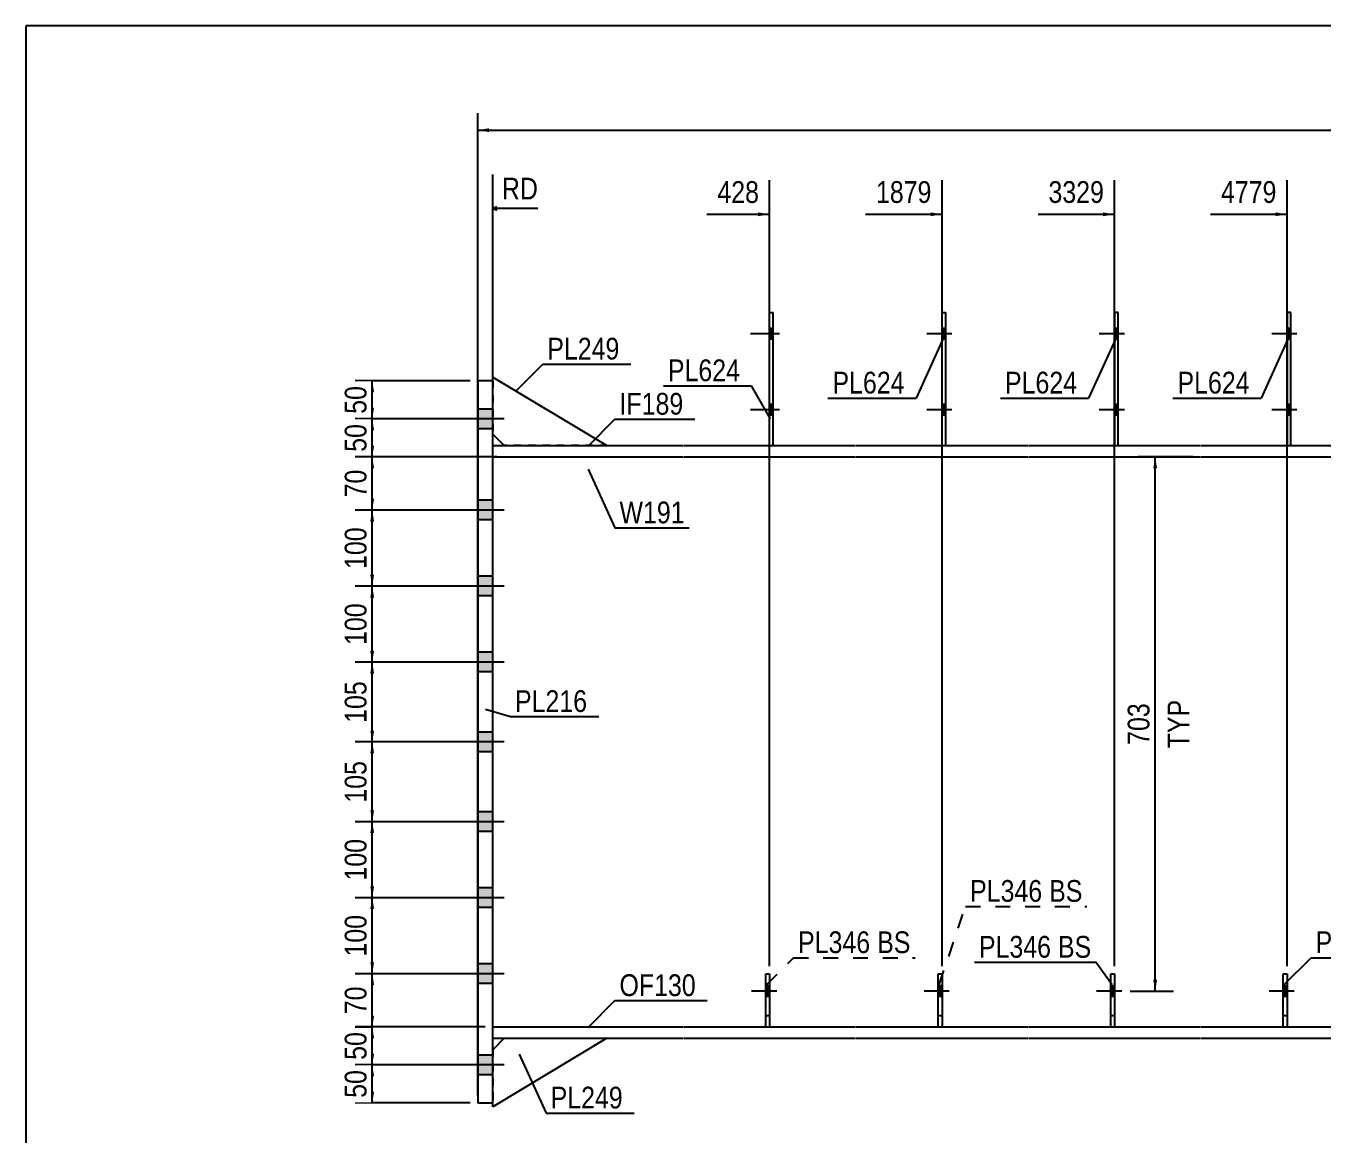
# Model space of a CAD drawing. Header units: millimetres. Extents: x -363 to 39, y -145 to 132.
# Drawn here: x -360.9 to -190.4, y -14.1 to 131.7 of the extents above; entities that cross this region are included whole.
import ezdxf

# ---------------------------------------------------------------- set-up
doc = ezdxf.new("R2010")
doc.units = ezdxf.units.MM
doc.linetypes.add('DXK_LINE_DOT1', pattern=[1.8814, 0.9407, -0.9407])
doc.linetypes.add('DXK_LINE_DOT2', pattern=[3.9198, 1.9599, -1.9599])
doc.styles.add('Arial Narrow', font='ARIALN.TTF', dxfattribs={"height": 0.2})

# ---------------------------------------------------------------- blocks, each defined once
blk = doc.blocks.new('Unknown-627317387-1209')
at = {"color": 5, "linetype": 'Continuous'}
for p, q in [((39.05, 131.71), (-360.95, 131.71)), ((-360.95, 131.71), (-360.95, -145.29))]:
    blk.add_line(p, q, dxfattribs=at)
blk = doc.blocks.new('Bolt-627317387-1671 - 1261')
at = {"linetype": 'Continuous'}
for points in [[(-217.2, 90.5), (-217.2, 91.9), (-217.7, 91.9), (-217.7, 90.5)], [(-217.2, 90.5), (-217.2, 91.9), (-217.7, 91.9), (-217.7, 90.5)], [(-217.2, 80.5), (-217.2, 81.9), (-217.7, 81.9), (-217.7, 80.5)], [(-217.2, 80.5), (-217.2, 81.9), (-217.7, 81.9), (-217.7, 80.5)]]:
    blk.add_hatch(color=3, dxfattribs=at).paths.add_polyline_path(points)
at = {"color": 3, "linetype": 'Continuous'}
for p, q in [((-216.4, 91.2), (-219.7, 91.2)), ((-216.4, 91.2), (-219.7, 91.2)), ((-217.2, 91.9), (-217.7, 91.9)), ((-217.2, 91.9), (-217.7, 91.9)), ((-217.2, 90.5), (-217.7, 90.5)), ((-217.2, 90.5), (-217.7, 90.5)), ((-217.2, 81.9), (-217.7, 81.9)), ((-217.2, 81.9), (-217.7, 81.9)), ((-216.4, 81.2), (-219.7, 81.2)), ((-216.4, 81.2), (-219.7, 81.2)), ((-217.2, 80.5), (-217.7, 80.5)), ((-217.2, 80.5), (-217.7, 80.5))]:
    blk.add_line(p, q, dxfattribs=at)
blk = doc.blocks.new('Part-627317387-1282 - 1261')
at = {"color": 7, "linetype": 'DXK_LINE_DOT1'}
for p, q in [((-299.5, 0), (-299.5, 75)), ((-299.5, 75), (-274.5, 75)), ((-274.4, 75), (-251.8, 75)), ((-251.7, 75), (-229.1, 75)), ((-229, 75), (-206.4, 75)), ((-206.3, 75), (-183.7, 75)), ((-183.6, 75), (-163.6, 75)), ((-163.5, 75), (-153.5, 75)), ((-299.5, 0), (-274.5, 0)), ((-274.4, 0), (-251.8, 0)), ((-251.7, 0), (-229.1, 0)), ((-229, 0), (-206.4, 0)), ((-206.3, 0), (-183.7, 0)), ((-183.6, 0), (-163.6, 0)), ((-163.5, 0), (-153.5, 0))]:
    blk.add_line(p, q, dxfattribs=at)
at = {"color": 2, "linetype": 'Continuous'}
blk.add_line((-153.5, 0), (-153.5, 75), dxfattribs=at)
blk = doc.blocks.new('Bolt-627317387-1265 - 1261')
at = {"linetype": 'Continuous'}
for points in [[(-299.5, 78.7), (-299.5, 81.3), (-301.5, 81.3), (-301.5, 78.7)], [(-299.5, 78.7), (-299.5, 81.3), (-301.5, 81.3), (-301.5, 78.7)], [(-299.5, 66.7), (-299.5, 69.3), (-301.5, 69.3), (-301.5, 66.7)], [(-299.5, 66.7), (-299.5, 69.3), (-301.5, 69.3), (-301.5, 66.7)], [(-299.5, 56.7), (-299.5, 59.3), (-301.5, 59.3), (-301.5, 56.7)], [(-299.5, 56.7), (-299.5, 59.3), (-301.5, 59.3), (-301.5, 56.7)], [(-299.5, 46.7), (-299.5, 49.3), (-301.5, 49.3), (-301.5, 46.7)], [(-299.5, 46.7), (-299.5, 49.3), (-301.5, 49.3), (-301.5, 46.7)], [(-299.5, 36.2), (-299.5, 38.8), (-301.5, 38.8), (-301.5, 36.2)], [(-299.5, 36.2), (-299.5, 38.8), (-301.5, 38.8), (-301.5, 36.2)], [(-299.5, 25.7), (-299.5, 28.3), (-301.5, 28.3), (-301.5, 25.7)], [(-299.5, 25.7), (-299.5, 28.3), (-301.5, 28.3), (-301.5, 25.7)], [(-299.5, 15.7), (-299.5, 18.3), (-301.5, 18.3), (-301.5, 15.7)], [(-299.5, 15.7), (-299.5, 18.3), (-301.5, 18.3), (-301.5, 15.7)], [(-299.5, 5.7), (-299.5, 8.3), (-301.5, 8.3), (-301.5, 5.7)], [(-299.5, 5.7), (-299.5, 8.3), (-301.5, 8.3), (-301.5, 5.7)], [(-299.5, -6.3), (-299.5, -3.7), (-301.5, -3.7), (-301.5, -6.3)], [(-299.5, -6.3), (-299.5, -3.7), (-301.5, -3.7), (-301.5, -6.3)]]:
    blk.add_hatch(color=3, dxfattribs=at).paths.add_polyline_path(points)
at = {"color": 3, "linetype": 'Continuous'}
for p, q in [((-299.5, 81.3), (-301.5, 81.3)), ((-299.5, 81.3), (-301.5, 81.3)), ((-298, 80), (-307, 80)), ((-298, 80), (-307, 80)), ((-299.5, 78.7), (-301.5, 78.7)), ((-299.5, 78.7), (-301.5, 78.7)), ((-299.5, 69.3), (-301.5, 69.3)), ((-299.5, 69.3), (-301.5, 69.3)), ((-298, 68), (-307, 68)), ((-298, 68), (-307, 68)), ((-299.5, 66.7), (-301.5, 66.7)), ((-299.5, 66.7), (-301.5, 66.7)), ((-298, 58), (-307, 58)), ((-298, 58), (-307, 58)), ((-299.5, 59.3), (-301.5, 59.3)), ((-299.5, 59.3), (-301.5, 59.3)), ((-299.5, 56.7), (-301.5, 56.7)), ((-299.5, 56.7), (-301.5, 56.7)), ((-298, 48), (-307, 48)), ((-298, 48), (-307, 48)), ((-299.5, 49.3), (-301.5, 49.3)), ((-299.5, 49.3), (-301.5, 49.3)), ((-299.5, 46.7), (-301.5, 46.7)), ((-299.5, 46.7), (-301.5, 46.7)), ((-299.5, 38.8), (-301.5, 38.8)), ((-299.5, 38.8), (-301.5, 38.8)), ((-298, 37.5), (-307, 37.5)), ((-298, 37.5), (-307, 37.5)), ((-299.5, 36.2), (-301.5, 36.2)), ((-299.5, 36.2), (-301.5, 36.2)), ((-299.5, 28.3), (-301.5, 28.3)), ((-299.5, 28.3), (-301.5, 28.3)), ((-298, 27), (-307, 27)), ((-298, 27), (-307, 27)), ((-299.5, 25.7), (-301.5, 25.7)), ((-299.5, 25.7), (-301.5, 25.7)), ((-299.5, 18.3), (-301.5, 18.3)), ((-299.5, 18.3), (-301.5, 18.3)), ((-298, 17), (-307, 17)), ((-298, 17), (-307, 17)), ((-299.5, 15.7), (-301.5, 15.7)), ((-299.5, 15.7), (-301.5, 15.7)), ((-298, 7), (-307, 7)), ((-298, 7), (-307, 7)), ((-299.5, 8.3), (-301.5, 8.3)), ((-299.5, 8.3), (-301.5, 8.3)), ((-299.5, 5.7), (-301.5, 5.7)), ((-299.5, 5.7), (-301.5, 5.7)), ((-298, -5), (-307, -5)), ((-298, -5), (-307, -5)), ((-299.5, -3.7), (-301.5, -3.7)), ((-299.5, -3.7), (-301.5, -3.7)), ((-299.5, -6.3), (-301.5, -6.3)), ((-299.5, -6.3), (-301.5, -6.3))]:
    blk.add_line(p, q, dxfattribs=at)
blk = doc.blocks.new('Part-627317387-1643 - 1261')
at = {"color": 2, "linetype": 'Continuous'}
for p, q in [((-299.5, 0), (-274.5, 0)), ((-299.5, -1.5), (-274.5, -1.5)), ((-274.4, 0), (-251.8, 0)), ((-274.4, -1.5), (-251.8, -1.5)), ((-251.7, 0), (-229.1, 0)), ((-251.7, -1.5), (-229.1, -1.5)), ((-229, 0), (-206.4, 0)), ((-229, -1.5), (-206.4, -1.5)), ((-206.3, 0), (-183.7, 0)), ((-206.3, -1.5), (-183.7, -1.5)), ((-183.6, 0), (-173.6, 0)), ((-183.6, -1.5), (-173.6, -1.5)), ((-173.6, -1.5), (-173.6, 0))]:
    blk.add_line(p, q, dxfattribs=at)
at = {"color": 7, "linetype": 'DXK_LINE_DOT1'}
blk.add_line((-299.5, -1.5), (-299.5, 0), dxfattribs=at)
blk = doc.blocks.new('Part-627317387-1398 - 1261')
at = {"color": 2, "linetype": 'Continuous'}
for p, q in [((-217.2, 94), (-217.7, 94)), ((-217.7, 94), (-217.7, 76.5)), ((-217.2, 76.5), (-217.2, 94))]:
    blk.add_line(p, q, dxfattribs=at)
at = {"color": 7, "linetype": 'DXK_LINE_DOT1'}
blk.add_line((-217.7, 76.5), (-217.2, 76.5), dxfattribs=at)
blk = doc.blocks.new('Bolt-627317387-1673 - 1261')
at = {"linetype": 'Continuous'}
blk.add_hatch(color=3, dxfattribs=at).paths.add_polyline_path([(-217.7, 4), (-217.7, 5.4), (-218.2, 5.4), (-218.2, 4)])
at = {"color": 3, "linetype": 'Continuous'}
for p, q in [((-217.7, 5.4), (-218.2, 5.4)), ((-216.75, 4.7), (-220.05, 4.7)), ((-217.7, 4), (-218.2, 4))]:
    blk.add_line(p, q, dxfattribs=at)
blk = doc.blocks.new('Part-627317387-1728 - 1261')
at = {"color": 2, "linetype": 'Continuous'}
for p, q in [((-240.4, 76.5), (-240.4, 94)), ((-240.4, 94), (-239.9, 94)), ((-239.9, 76.5), (-239.9, 94))]:
    blk.add_line(p, q, dxfattribs=at)
at = {"color": 7, "linetype": 'DXK_LINE_DOT1'}
blk.add_line((-240.4, 76.5), (-239.9, 76.5), dxfattribs=at)
blk = doc.blocks.new('Part-627317387-1361 - 1261')
at = {"color": 2, "linetype": 'Continuous'}
for p, q in [((-195.5, 0), (-195.5, 7)), ((-195.5, 7), (-195, 7)), ((-195, 7), (-195, 0))]:
    blk.add_line(p, q, dxfattribs=at)
at = {"color": 7, "linetype": 'DXK_LINE_DOT1'}
blk.add_line((-195.5, 1.5), (-195, 1.5), dxfattribs=at)
blk = doc.blocks.new('Bolt-627317387-1675 - 1261')
at = {"linetype": 'Continuous'}
blk.add_hatch(color=3, dxfattribs=at).paths.add_polyline_path([(-195, 4), (-195, 5.4), (-195.5, 5.4), (-195.5, 4)])
at = {"color": 3, "linetype": 'Continuous'}
for p, q in [((-195, 5.4), (-195.5, 5.4)), ((-194.05, 4.7), (-197.35, 4.7)), ((-195, 4), (-195.5, 4))]:
    blk.add_line(p, q, dxfattribs=at)
blk = doc.blocks.new('Part-627317387-1366 - 1261')
at = {"color": 7, "linetype": 'DXK_LINE_DOT1'}
for p, q in [((-195.5, 0), (-195.5, 7)), ((-195.5, 7), (-195, 7)), ((-195, 7), (-195, 0))]:
    blk.add_line(p, q, dxfattribs=at)
blk = doc.blocks.new('Part-627317387-1371 - 1261')
at = {"color": 2, "linetype": 'Continuous'}
for p, q in [((-218.2, 0), (-218.2, 7)), ((-218.2, 7), (-217.7, 7)), ((-217.7, 7), (-217.7, 0))]:
    blk.add_line(p, q, dxfattribs=at)
at = {"color": 7, "linetype": 'DXK_LINE_DOT1'}
blk.add_line((-218.2, 1.5), (-217.7, 1.5), dxfattribs=at)
blk = doc.blocks.new('Part-627317387-1376 - 1261')
at = {"color": 7, "linetype": 'DXK_LINE_DOT1'}
for p, q in [((-218.2, 0), (-218.2, 7)), ((-218.2, 7), (-217.7, 7)), ((-217.7, 7), (-217.7, 0))]:
    blk.add_line(p, q, dxfattribs=at)
blk = doc.blocks.new('Bolt-627317387-1670 - 1261')
at = {"linetype": 'Continuous'}
for points in [[(-194.5, 90.5), (-194.5, 91.9), (-195, 91.9), (-195, 90.5)], [(-194.5, 90.5), (-194.5, 91.9), (-195, 91.9), (-195, 90.5)], [(-194.5, 80.5), (-194.5, 81.9), (-195, 81.9), (-195, 80.5)], [(-194.5, 80.5), (-194.5, 81.9), (-195, 81.9), (-195, 80.5)]]:
    blk.add_hatch(color=3, dxfattribs=at).paths.add_polyline_path(points)
at = {"color": 3, "linetype": 'Continuous'}
for p, q in [((-193.7, 91.2), (-197, 91.2)), ((-193.7, 91.2), (-197, 91.2)), ((-194.5, 91.9), (-195, 91.9)), ((-194.5, 91.9), (-195, 91.9)), ((-194.5, 90.5), (-195, 90.5)), ((-194.5, 90.5), (-195, 90.5)), ((-194.5, 81.9), (-195, 81.9)), ((-194.5, 81.9), (-195, 81.9)), ((-193.7, 81.2), (-197, 81.2)), ((-193.7, 81.2), (-197, 81.2)), ((-194.5, 80.5), (-195, 80.5)), ((-194.5, 80.5), (-195, 80.5))]:
    blk.add_line(p, q, dxfattribs=at)
blk = doc.blocks.new('Part-627317387-1734 - 1261')
at = {"color": 2, "linetype": 'Continuous'}
for p, q in [((-263.1, 76.5), (-263.1, 94)), ((-263.1, 94), (-262.6, 94)), ((-262.6, 76.5), (-262.6, 94))]:
    blk.add_line(p, q, dxfattribs=at)
at = {"color": 7, "linetype": 'DXK_LINE_DOT1'}
blk.add_line((-263.1, 76.5), (-262.6, 76.5), dxfattribs=at)
blk = doc.blocks.new('Part-627317387-1403 - 1261')
at = {"color": 2, "linetype": 'Continuous'}
for p, q in [((-194.5, 94), (-195, 94)), ((-195, 94), (-195, 76.5)), ((-194.5, 76.5), (-194.5, 94))]:
    blk.add_line(p, q, dxfattribs=at)
at = {"color": 7, "linetype": 'DXK_LINE_DOT1'}
blk.add_line((-195, 76.5), (-194.5, 76.5), dxfattribs=at)
blk = doc.blocks.new('Part-627317387-1599 - 1261')
at = {"color": 2, "linetype": 'Continuous'}
for p, q in [((-299.5, 85), (-301.5, 85)), ((-301.5, 85), (-301.5, -10)), ((-299.5, -10), (-299.5, 85)), ((-301.5, -10), (-299.5, -10))]:
    blk.add_line(p, q, dxfattribs=at)
blk = doc.blocks.new('Part-627317387-1621 - 1261')
at = {"color": 2, "linetype": 'Continuous'}
for p, q in [((-299.5, 76.5), (-274.5, 76.5)), ((-274.4, 76.5), (-251.8, 76.5)), ((-251.7, 76.5), (-229.1, 76.5)), ((-229, 76.5), (-206.4, 76.5)), ((-206.3, 76.5), (-183.7, 76.5)), ((-183.6, 76.5), (-173.6, 76.5)), ((-173.6, 75), (-173.6, 76.5)), ((-299.5, 75), (-274.5, 75)), ((-274.4, 75), (-251.8, 75)), ((-251.7, 75), (-229.1, 75)), ((-229, 75), (-206.4, 75)), ((-206.3, 75), (-183.7, 75)), ((-183.6, 75), (-173.6, 75))]:
    blk.add_line(p, q, dxfattribs=at)
at = {"color": 7, "linetype": 'DXK_LINE_DOT1'}
blk.add_line((-299.5, 75), (-299.5, 76.5), dxfattribs=at)
blk = doc.blocks.new('Bolt-627317387-1672 - 1261')
at = {"color": 3, "linetype": 'DXK_LINE_DOT2'}
for p, q in [((-217.7, 5.4), (-218.2, 5.4)), ((-216.75, 4.7), (-220.05, 4.7)), ((-217.7, 4), (-218.2, 4))]:
    blk.add_line(p, q, dxfattribs=at)
blk = doc.blocks.new('Bolt-627317387-1674 - 1261')
at = {"color": 3, "linetype": 'DXK_LINE_DOT2'}
for p, q in [((-195, 5.4), (-195.5, 5.4)), ((-194.05, 4.7), (-197.35, 4.7)), ((-195, 4), (-195.5, 4))]:
    blk.add_line(p, q, dxfattribs=at)
blk = doc.blocks.new('Part-627317387-1718 - 1261')
at = {"color": 2, "linetype": 'Continuous'}
for p, q in [((-284.5, -1.5), (-299.5, -10.5)), ((-298, -1.5), (-299.5, -3)), ((-299.5, -10.5), (-299.5, -10))]:
    blk.add_line(p, q, dxfattribs=at)
at = {"color": 7, "linetype": 'DXK_LINE_DOT1'}
for p, q in [((-298, -1.5), (-284.5, -1.5)), ((-299.5, -3), (-299.5, -10))]:
    blk.add_line(p, q, dxfattribs=at)
blk = doc.blocks.new('Part-627317387-1723 - 1261')
at = {"color": 2, "linetype": 'Continuous'}
for p, q in [((-299.5, 85), (-299.5, 85.5)), ((-299.5, 85.5), (-284.5, 76.5)), ((-299.5, 78), (-298, 76.5))]:
    blk.add_line(p, q, dxfattribs=at)
at = {"color": 7, "linetype": 'DXK_LINE_DOT1'}
for p, q in [((-299.5, 85), (-299.5, 78)), ((-284.5, 76.5), (-298, 76.5))]:
    blk.add_line(p, q, dxfattribs=at)
blk = doc.blocks.new('Bolt-627317387-1729 - 1261')
at = {"linetype": 'Continuous'}
for points in [[(-239.9, 90.5), (-239.9, 91.9), (-240.4, 91.9), (-240.4, 90.5)], [(-239.9, 90.5), (-239.9, 91.9), (-240.4, 91.9), (-240.4, 90.5)], [(-239.9, 80.5), (-239.9, 81.9), (-240.4, 81.9), (-240.4, 80.5)], [(-239.9, 80.5), (-239.9, 81.9), (-240.4, 81.9), (-240.4, 80.5)]]:
    blk.add_hatch(color=3, dxfattribs=at).paths.add_polyline_path(points)
at = {"color": 3, "linetype": 'Continuous'}
for p, q in [((-239.1, 91.2), (-242.4, 91.2)), ((-239.1, 91.2), (-242.4, 91.2)), ((-239.9, 91.9), (-240.4, 91.9)), ((-239.9, 91.9), (-240.4, 91.9)), ((-239.9, 90.5), (-240.4, 90.5)), ((-239.9, 90.5), (-240.4, 90.5)), ((-239.9, 81.9), (-240.4, 81.9)), ((-239.9, 81.9), (-240.4, 81.9)), ((-239.1, 81.2), (-242.4, 81.2)), ((-239.1, 81.2), (-242.4, 81.2)), ((-239.9, 80.5), (-240.4, 80.5)), ((-239.9, 80.5), (-240.4, 80.5))]:
    blk.add_line(p, q, dxfattribs=at)
blk = doc.blocks.new('Bolt-627317387-1735 - 1261')
at = {"linetype": 'Continuous'}
for points in [[(-262.6, 90.5), (-262.6, 91.9), (-263.1, 91.9), (-263.1, 90.5)], [(-262.6, 90.5), (-262.6, 91.9), (-263.1, 91.9), (-263.1, 90.5)], [(-262.6, 80.5), (-262.6, 81.9), (-263.1, 81.9), (-263.1, 80.5)], [(-262.6, 80.5), (-262.6, 81.9), (-263.1, 81.9), (-263.1, 80.5)]]:
    blk.add_hatch(color=3, dxfattribs=at).paths.add_polyline_path(points)
at = {"color": 3, "linetype": 'Continuous'}
for p, q in [((-261.8, 91.2), (-265.6, 91.2)), ((-261.8, 91.2), (-265.6, 91.2)), ((-262.6, 91.9), (-263.1, 91.9)), ((-262.6, 91.9), (-263.1, 91.9)), ((-262.6, 90.5), (-263.1, 90.5)), ((-262.6, 90.5), (-263.1, 90.5)), ((-262.6, 81.9), (-263.1, 81.9)), ((-262.6, 81.9), (-263.1, 81.9)), ((-261.8, 81.2), (-265.6, 81.2)), ((-261.8, 81.2), (-265.6, 81.2)), ((-262.6, 80.5), (-263.1, 80.5)), ((-262.6, 80.5), (-263.1, 80.5))]:
    blk.add_line(p, q, dxfattribs=at)
blk = doc.blocks.new('Part-627317387-1745 - 1261')
at = {"color": 7, "linetype": 'DXK_LINE_DOT1'}
for p, q in [((-240.9, 0), (-240.9, 7)), ((-240.9, 7), (-240.4, 7)), ((-240.4, 7), (-240.4, 0)), ((-240.9, 1.5), (-240.4, 1.5))]:
    blk.add_line(p, q, dxfattribs=at)
blk = doc.blocks.new('Part-627317387-1750 - 1261')
at = {"color": 2, "linetype": 'Continuous'}
for p, q in [((-240.9, 0), (-240.9, 7)), ((-240.9, 7), (-240.4, 7)), ((-240.4, 7), (-240.4, 0))]:
    blk.add_line(p, q, dxfattribs=at)
blk = doc.blocks.new('Bolt-627317387-1751 - 1261')
at = {"linetype": 'Continuous'}
blk.add_hatch(color=3, dxfattribs=at).paths.add_polyline_path([(-240.4, 4), (-240.4, 5.4), (-240.9, 5.4), (-240.9, 4)])
at = {"color": 3, "linetype": 'Continuous'}
for p, q in [((-240.4, 5.4), (-240.9, 5.4)), ((-239.45, 4.7), (-242.75, 4.7)), ((-240.4, 4), (-240.9, 4))]:
    blk.add_line(p, q, dxfattribs=at)
blk = doc.blocks.new('Bolt-627317387-1752 - 1261')
at = {"color": 3, "linetype": 'DXK_LINE_DOT2'}
for p, q in [((-240.4, 5.4), (-240.9, 5.4)), ((-239.45, 4.7), (-242.75, 4.7)), ((-240.4, 4), (-240.9, 4))]:
    blk.add_line(p, q, dxfattribs=at)
blk = doc.blocks.new('Part-627317387-1757 - 1261')
at = {"color": 7, "linetype": 'DXK_LINE_DOT1'}
for p, q in [((-263.6, 0), (-263.6, 7)), ((-263.6, 7), (-263.1, 7)), ((-263.1, 7), (-263.1, 0)), ((-263.6, 1.5), (-263.1, 1.5))]:
    blk.add_line(p, q, dxfattribs=at)
blk = doc.blocks.new('Part-627317387-1762 - 1261')
at = {"color": 2, "linetype": 'Continuous'}
for p, q in [((-263.6, 0), (-263.6, 7)), ((-263.6, 7), (-263.1, 7)), ((-263.1, 7), (-263.1, 0))]:
    blk.add_line(p, q, dxfattribs=at)
blk = doc.blocks.new('Bolt-627317387-1763 - 1261')
at = {"linetype": 'Continuous'}
blk.add_hatch(color=3, dxfattribs=at).paths.add_polyline_path([(-263.1, 4), (-263.1, 5.4), (-263.6, 5.4), (-263.6, 4)])
at = {"color": 3, "linetype": 'Continuous'}
for p, q in [((-263.1, 5.4), (-263.6, 5.4)), ((-262.15, 4.7), (-265.45, 4.7)), ((-263.1, 4), (-263.6, 4))]:
    blk.add_line(p, q, dxfattribs=at)
blk = doc.blocks.new('Bolt-627317387-1764 - 1261')
at = {"color": 3, "linetype": 'DXK_LINE_DOT2'}
for p, q in [((-263.1, 5.4), (-263.6, 5.4)), ((-262.15, 4.7), (-265.45, 4.7)), ((-263.1, 4), (-263.6, 4))]:
    blk.add_line(p, q, dxfattribs=at)
blk = doc.blocks.new('StraightDimension-627317387-8660 - 1261')
at = {"linetype": 'Continuous'}
blk.add_hatch(color=7, dxfattribs=at).paths.add_polyline_path([(-219.2, 107.17), (-217.7, 106.92), (-219.2, 106.67)])
at = {"color": 7, "linetype": 'Continuous'}
for p, q in [((-217.7, 8), (-217.7, 111.42)), ((-227.76, 106.92), (-217.7, 106.92))]:
    blk.add_line(p, q, dxfattribs=at)
at = {"color": 0}
blk.add_wipeout([(-218.47, 107.82), (-218.47, 112.02), (-226.99, 112.02), (-226.99, 107.82)], dxfattribs=at)
at = {"color": 3, "style": 'Arial Narrow'}
blk.add_text('3329', height=2.863, dxfattribs=at).set_placement((-226.39, 108.42))
blk = doc.blocks.new('StraightDimension-627317387-7524 - 1261')
at = {"linetype": 'Continuous'}
for points in [[(-315.63, -1.5), (-315.38, 0), (-315.13, -1.5)], [(-315.13, -3.5), (-315.38, -5), (-315.63, -3.5)]]:
    blk.add_hatch(color=7, dxfattribs=at).paths.add_polyline_path(points)
at = {"color": 7, "linetype": 'Continuous'}
for p, q in [((-300.5, 0), (-317.63, 0)), ((-315.38, -5), (-315.38, 0)), ((-298.75, -5), (-317.63, -5))]:
    blk.add_line(p, q, dxfattribs=at)
at = {"color": 0}
blk.add_wipeout([(-315.53, -0.07), (-319.73, -0.07), (-319.73, -4.93), (-315.53, -4.93)], dxfattribs=at)
at = {"color": 3, "style": 'Arial Narrow'}
blk.add_text('50', height=2.863, rotation=90.0002, dxfattribs=at).set_placement((-316.13, -4.33))
blk = doc.blocks.new('StraightDimension-627317387-7514 - 1261')
at = {"linetype": 'Continuous'}
for points in [[(-315.63, 83.5), (-315.38, 85), (-315.13, 83.5)], [(-315.13, 81.5), (-315.38, 80), (-315.63, 81.5)]]:
    blk.add_hatch(color=7, dxfattribs=at).paths.add_polyline_path(points)
at = {"color": 7, "linetype": 'Continuous'}
for p, q in [((-302.5, 85), (-317.63, 85)), ((-315.38, 80), (-315.38, 85)), ((-298.75, 80), (-317.63, 80))]:
    blk.add_line(p, q, dxfattribs=at)
at = {"color": 0}
blk.add_wipeout([(-315.53, 84.93), (-319.73, 84.93), (-319.73, 80.07), (-315.53, 80.07)], dxfattribs=at)
at = {"color": 3, "style": 'Arial Narrow'}
blk.add_text('50', height=2.863, rotation=90.0002, dxfattribs=at).set_placement((-316.13, 80.67))
blk = doc.blocks.new('StraightDimension-627317387-7519 - 1261')
at = {"linetype": 'Continuous'}
for points in [[(-315.63, 46.5), (-315.38, 48), (-315.13, 46.5)], [(-315.13, 39), (-315.38, 37.5), (-315.63, 39)]]:
    blk.add_hatch(color=7, dxfattribs=at).paths.add_polyline_path(points)
at = {"color": 7, "linetype": 'Continuous'}
for p, q in [((-298.75, 48), (-317.63, 48)), ((-315.38, 37.5), (-315.38, 48)), ((-298.75, 37.5), (-317.63, 37.5))]:
    blk.add_line(p, q, dxfattribs=at)
at = {"color": 0}
blk.add_wipeout([(-315.53, 46.09), (-319.73, 46.09), (-319.73, 39.41), (-315.53, 39.41)], dxfattribs=at)
at = {"color": 3, "style": 'Arial Narrow'}
blk.add_text('105', height=2.863, rotation=90.0002, dxfattribs=at).set_placement((-316.13, 40.01))
blk = doc.blocks.new('StraightDimension-627317387-8661 - 1261')
at = {"linetype": 'Continuous'}
blk.add_hatch(color=7, dxfattribs=at).paths.add_polyline_path([(-241.9, 107.17), (-240.4, 106.92), (-241.9, 106.67)])
at = {"color": 7, "linetype": 'Continuous'}
for p, q in [((-240.4, 8), (-240.4, 111.42)), ((-250.46, 106.92), (-240.4, 106.92))]:
    blk.add_line(p, q, dxfattribs=at)
at = {"color": 0}
blk.add_wipeout([(-241.17, 107.82), (-241.17, 112.02), (-249.69, 112.02), (-249.69, 107.82)], dxfattribs=at)
at = {"color": 3, "style": 'Arial Narrow'}
blk.add_text('1879', height=2.863, dxfattribs=at).set_placement((-249.09, 108.42))
blk = doc.blocks.new('StraightDimension-627317387-7523 - 1261')
at = {"linetype": 'Continuous'}
for points in [[(-315.63, 5.5), (-315.38, 7), (-315.13, 5.5)], [(-315.13, 1.5), (-315.38, 0), (-315.63, 1.5)]]:
    blk.add_hatch(color=7, dxfattribs=at).paths.add_polyline_path(points)
at = {"color": 7, "linetype": 'Continuous'}
for p, q in [((-298.75, 7), (-317.63, 7)), ((-315.38, 0), (-315.38, 7)), ((-300.5, 0), (-317.63, 0))]:
    blk.add_line(p, q, dxfattribs=at)
at = {"color": 0}
blk.add_wipeout([(-315.53, 5.93), (-319.73, 5.93), (-319.73, 1.07), (-315.53, 1.07)], dxfattribs=at)
at = {"color": 3, "style": 'Arial Narrow'}
blk.add_text('70', height=2.863, rotation=90.0002, dxfattribs=at).set_placement((-316.13, 1.67))
blk = doc.blocks.new('StraightDimension-627317387-8659 - 1261')
at = {"linetype": 'Continuous'}
blk.add_hatch(color=7, dxfattribs=at).paths.add_polyline_path([(-196.5, 107.17), (-195, 106.92), (-196.5, 106.67)])
at = {"color": 7, "linetype": 'Continuous'}
for p, q in [((-195, 8), (-195, 111.42)), ((-205.06, 106.92), (-195, 106.92))]:
    blk.add_line(p, q, dxfattribs=at)
at = {"color": 0}
blk.add_wipeout([(-195.77, 107.82), (-195.77, 112.02), (-204.29, 112.02), (-204.29, 107.82)], dxfattribs=at)
at = {"color": 3, "style": 'Arial Narrow'}
blk.add_text('4779', height=2.863, dxfattribs=at).set_placement((-203.69, 108.42))
blk = doc.blocks.new('StraightDimension-627317387-7517 - 1261')
at = {"linetype": 'Continuous'}
for points in [[(-315.63, 66.5), (-315.38, 68), (-315.13, 66.5)], [(-315.13, 59.5), (-315.38, 58), (-315.63, 59.5)]]:
    blk.add_hatch(color=7, dxfattribs=at).paths.add_polyline_path(points)
at = {"color": 7, "linetype": 'Continuous'}
for p, q in [((-298.75, 68), (-317.63, 68)), ((-315.38, 58), (-315.38, 68)), ((-298.75, 58), (-317.63, 58))]:
    blk.add_line(p, q, dxfattribs=at)
at = {"color": 0}
blk.add_wipeout([(-315.53, 66.34), (-319.73, 66.34), (-319.73, 59.66), (-315.53, 59.66)], dxfattribs=at)
at = {"color": 3, "style": 'Arial Narrow'}
blk.add_text('100', height=2.863, rotation=90.0002, dxfattribs=at).set_placement((-316.13, 60.26))
blk = doc.blocks.new('StraightDimension-627317387-1781 - 1261')
at = {"linetype": 'Continuous'}
for points in [[(-212.6, 73.5), (-212.35, 75), (-212.1, 73.5)], [(-212.1, 6.2), (-212.35, 4.7), (-212.6, 6.2)]]:
    blk.add_hatch(color=7, dxfattribs=at).paths.add_polyline_path(points)
at = {"color": 7, "linetype": 'Continuous'}
for p, q in [((-207.36, 75), (-214.6, 75)), ((-212.35, 4.7), (-212.35, 75)), ((-215.62, 4.7), (-209.95, 4.7))]:
    blk.add_line(p, q, dxfattribs=at)
at = {"color": 0, "linetype": 'Continuous'}
blk.add_wipeout([(-207.25, 43.64), (-211.45, 43.64), (-211.45, 36.06), (-207.25, 36.06)], dxfattribs=at)
at = {"color": 3, "linetype": 'Continuous', "style": 'Arial Narrow'}
blk.add_text('TYP', height=2.863, rotation=90.0002, dxfattribs=at).set_placement((-207.85, 36.66))
at = {"color": 0}
blk.add_wipeout([(-212.5, 43.19), (-216.7, 43.19), (-216.7, 36.51), (-212.5, 36.51)], dxfattribs=at)
at = {"color": 3, "style": 'Arial Narrow'}
blk.add_text('703', height=2.863, rotation=90.0002, dxfattribs=at).set_placement((-213.1, 37.11))
blk = doc.blocks.new('StraightDimension-627317387-2020 - 1261')
at = {"linetype": 'Continuous'}
blk.add_hatch(color=7, dxfattribs=at).paths.add_polyline_path([(-300, 117.74), (-301.5, 117.99), (-300, 118.24)])
at = {"color": 7, "linetype": 'Continuous'}
for p, q in [((-301.5, -9), (-301.5, 120.24)), ((-301.5, 117.99), (-5.5, 117.99))]:
    blk.add_line(p, q, dxfattribs=at)
blk = doc.blocks.new('StraightDimension-627317387-7515 - 1261')
at = {"linetype": 'Continuous'}
for points in [[(-315.63, 78.5), (-315.38, 80), (-315.13, 78.5)], [(-315.13, 76.5), (-315.38, 75), (-315.63, 76.5)]]:
    blk.add_hatch(color=7, dxfattribs=at).paths.add_polyline_path(points)
at = {"color": 7, "linetype": 'Continuous'}
for p, q in [((-298.75, 80), (-317.63, 80)), ((-315.38, 75), (-315.38, 80)), ((-299, 75), (-317.63, 75))]:
    blk.add_line(p, q, dxfattribs=at)
at = {"color": 0}
blk.add_wipeout([(-315.53, 79.93), (-319.73, 79.93), (-319.73, 75.07), (-315.53, 75.07)], dxfattribs=at)
at = {"color": 3, "style": 'Arial Narrow'}
blk.add_text('50', height=2.863, rotation=90.0002, dxfattribs=at).set_placement((-316.13, 75.67))
blk = doc.blocks.new('StraightDimension-627317387-7516 - 1261')
at = {"linetype": 'Continuous'}
for points in [[(-315.63, 73.5), (-315.38, 75), (-315.13, 73.5)], [(-315.13, 69.5), (-315.38, 68), (-315.63, 69.5)]]:
    blk.add_hatch(color=7, dxfattribs=at).paths.add_polyline_path(points)
at = {"color": 7, "linetype": 'Continuous'}
for p, q in [((-299, 75), (-317.63, 75)), ((-315.38, 68), (-315.38, 75)), ((-298.75, 68), (-317.63, 68))]:
    blk.add_line(p, q, dxfattribs=at)
at = {"color": 0}
blk.add_wipeout([(-315.53, 73.93), (-319.73, 73.93), (-319.73, 69.07), (-315.53, 69.07)], dxfattribs=at)
at = {"color": 3, "style": 'Arial Narrow'}
blk.add_text('70', height=2.863, rotation=90.0002, dxfattribs=at).set_placement((-316.13, 69.67))
blk = doc.blocks.new('StraightDimension-627317387-7518 - 1261')
at = {"linetype": 'Continuous'}
for points in [[(-315.63, 56.5), (-315.38, 58), (-315.13, 56.5)], [(-315.13, 49.5), (-315.38, 48), (-315.63, 49.5)]]:
    blk.add_hatch(color=7, dxfattribs=at).paths.add_polyline_path(points)
at = {"color": 7, "linetype": 'Continuous'}
for p, q in [((-298.75, 58), (-317.63, 58)), ((-315.38, 48), (-315.38, 58)), ((-298.75, 48), (-317.63, 48))]:
    blk.add_line(p, q, dxfattribs=at)
at = {"color": 0}
blk.add_wipeout([(-315.53, 56.34), (-319.73, 56.34), (-319.73, 49.66), (-315.53, 49.66)], dxfattribs=at)
at = {"color": 3, "style": 'Arial Narrow'}
blk.add_text('100', height=2.863, rotation=90.0002, dxfattribs=at).set_placement((-316.13, 50.26))
blk = doc.blocks.new('StraightDimension-627317387-7520 - 1261')
at = {"linetype": 'Continuous'}
for points in [[(-315.63, 36), (-315.38, 37.5), (-315.13, 36)], [(-315.13, 28.5), (-315.38, 27), (-315.63, 28.5)]]:
    blk.add_hatch(color=7, dxfattribs=at).paths.add_polyline_path(points)
at = {"color": 7, "linetype": 'Continuous'}
for p, q in [((-298.75, 37.5), (-317.63, 37.5)), ((-315.38, 27), (-315.38, 37.5)), ((-298.75, 27), (-317.63, 27))]:
    blk.add_line(p, q, dxfattribs=at)
at = {"color": 0}
blk.add_wipeout([(-315.53, 35.59), (-319.73, 35.59), (-319.73, 28.91), (-315.53, 28.91)], dxfattribs=at)
at = {"color": 3, "style": 'Arial Narrow'}
blk.add_text('105', height=2.863, rotation=90.0002, dxfattribs=at).set_placement((-316.13, 29.51))
blk = doc.blocks.new('StraightDimension-627317387-7521 - 1261')
at = {"linetype": 'Continuous'}
for points in [[(-315.63, 25.5), (-315.38, 27), (-315.13, 25.5)], [(-315.13, 18.5), (-315.38, 17), (-315.63, 18.5)]]:
    blk.add_hatch(color=7, dxfattribs=at).paths.add_polyline_path(points)
at = {"color": 7, "linetype": 'Continuous'}
for p, q in [((-298.75, 27), (-317.63, 27)), ((-315.38, 17), (-315.38, 27)), ((-298.75, 17), (-317.63, 17))]:
    blk.add_line(p, q, dxfattribs=at)
at = {"color": 0}
blk.add_wipeout([(-315.53, 25.34), (-319.73, 25.34), (-319.73, 18.66), (-315.53, 18.66)], dxfattribs=at)
at = {"color": 3, "style": 'Arial Narrow'}
blk.add_text('100', height=2.863, rotation=90.0002, dxfattribs=at).set_placement((-316.13, 19.26))
blk = doc.blocks.new('StraightDimension-627317387-7522 - 1261')
at = {"linetype": 'Continuous'}
for points in [[(-315.63, 15.5), (-315.38, 17), (-315.13, 15.5)], [(-315.13, 8.5), (-315.38, 7), (-315.63, 8.5)]]:
    blk.add_hatch(color=7, dxfattribs=at).paths.add_polyline_path(points)
at = {"color": 7, "linetype": 'Continuous'}
for p, q in [((-298.75, 17), (-317.63, 17)), ((-315.38, 7), (-315.38, 17)), ((-298.75, 7), (-317.63, 7))]:
    blk.add_line(p, q, dxfattribs=at)
at = {"color": 0}
blk.add_wipeout([(-315.53, 15.34), (-319.73, 15.34), (-319.73, 8.66), (-315.53, 8.66)], dxfattribs=at)
at = {"color": 3, "style": 'Arial Narrow'}
blk.add_text('100', height=2.863, rotation=90.0002, dxfattribs=at).set_placement((-316.13, 9.26))
blk = doc.blocks.new('StraightDimension-627317387-7525 - 1261')
at = {"linetype": 'Continuous'}
for points in [[(-315.63, -6.5), (-315.38, -5), (-315.13, -6.5)], [(-315.13, -8.5), (-315.38, -10), (-315.63, -8.5)]]:
    blk.add_hatch(color=7, dxfattribs=at).paths.add_polyline_path(points)
at = {"color": 7, "linetype": 'Continuous'}
for p, q in [((-298.75, -5), (-317.63, -5)), ((-315.38, -10), (-315.38, -5)), ((-302.5, -10), (-317.63, -10))]:
    blk.add_line(p, q, dxfattribs=at)
at = {"color": 0}
blk.add_wipeout([(-315.53, -5.07), (-319.73, -5.07), (-319.73, -9.93), (-315.53, -9.93)], dxfattribs=at)
at = {"color": 3, "style": 'Arial Narrow'}
blk.add_text('50', height=2.863, rotation=90.0002, dxfattribs=at).set_placement((-316.13, -9.33))
blk = doc.blocks.new('StraightDimension-627317387-8662 - 1261')
at = {"linetype": 'Continuous'}
blk.add_hatch(color=7, dxfattribs=at).paths.add_polyline_path([(-264.6, 107.17), (-263.1, 106.92), (-264.6, 106.67)])
at = {"color": 7, "linetype": 'Continuous'}
for p, q in [((-263.1, 8), (-263.1, 111.42)), ((-271.33, 106.92), (-263.1, 106.92))]:
    blk.add_line(p, q, dxfattribs=at)
at = {"color": 0, "linetype": 'Continuous'}
blk.add_wipeout([(-292.97, 108.27), (-292.97, 112.47), (-298.91, 112.47), (-298.91, 108.27)], dxfattribs=at)
at = {"color": 7, "linetype": 'Continuous'}
for p, q in [((-299.5, -9), (-299.5, 112.17)), ((-299, 107.92), (-299.5, 107.67)), ((-299, 107.42), (-299.5, 107.67)), ((-293.57, 107.67), (-299.5, 107.67))]:
    blk.add_line(p, q, dxfattribs=at)
at = {"color": 3, "linetype": 'Continuous', "style": 'Arial Narrow'}
blk.add_text('RD', height=2.863, dxfattribs=at).set_placement((-298.31, 108.87))
at = {"color": 0}
blk.add_wipeout([(-263.87, 107.82), (-263.87, 112.02), (-270.56, 112.02), (-270.56, 107.82)], dxfattribs=at)
at = {"color": 3, "style": 'Arial Narrow'}
blk.add_text('428', height=2.863, dxfattribs=at).set_placement((-269.96, 108.42))
blk = doc.blocks.new('Mark-627317387-1277 - 1261')
at = {"color": 0}
blk.add_wipeout([(-274.25, 66.26), (-274.25, 69.26), (-282.84, 69.26), (-282.84, 66.26)], dxfattribs=at)
blk.add_wipeout([(-274.25, 66.26), (-274.25, 69.26), (-282.84, 69.26), (-282.84, 66.26)], dxfattribs=at)
at = {"color": 7, "linetype": 'Continuous'}
for p, q in [((-286.98, 73.39), (-283.44, 65.66)), ((-283.44, 65.66), (-273.65, 65.66))]:
    blk.add_line(p, q, dxfattribs=at)
at = {"color": 3, "style": 'Arial Narrow'}
blk.add_text('W191', height=2.863, dxfattribs=at).set_placement((-282.84, 66.26))
blk = doc.blocks.new('Mark-627317387-1730 - 1261')
at = {"color": 7, "linetype": 'Continuous'}
blk.add_line((-262.97, 80.03), (-265.47, 84.36), dxfattribs=at)
at = {"color": 0}
blk.add_wipeout([(-266.97, 84.96), (-266.97, 87.96), (-276.47, 87.96), (-276.47, 84.96)], dxfattribs=at)
blk.add_wipeout([(-266.97, 84.96), (-266.97, 87.96), (-276.47, 87.96), (-276.47, 84.96)], dxfattribs=at)
at = {"color": 7, "linetype": 'Continuous'}
blk.add_line((-277.07, 84.36), (-265.47, 84.36), dxfattribs=at)
at = {"color": 3, "style": 'Arial Narrow'}
blk.add_text('PL624', height=2.863, dxfattribs=at).set_placement((-276.47, 84.96))
blk = doc.blocks.new('Mark-627317387-1394 - 1261')
at = {"color": 7, "linetype": 'Continuous'}
blk.add_line((-217.57, 90.47), (-221.11, 82.74), dxfattribs=at)
at = {"color": 0}
blk.add_wipeout([(-222.61, 83.34), (-222.61, 86.34), (-232.11, 86.34), (-232.11, 83.34)], dxfattribs=at)
blk.add_wipeout([(-222.61, 83.34), (-222.61, 86.34), (-232.11, 86.34), (-232.11, 83.34)], dxfattribs=at)
at = {"color": 7, "linetype": 'Continuous'}
blk.add_line((-232.71, 82.74), (-221.11, 82.74), dxfattribs=at)
at = {"color": 3, "style": 'Arial Narrow'}
blk.add_text('PL624', height=2.863, dxfattribs=at).set_placement((-232.11, 83.34))
blk = doc.blocks.new('Mark-627317387-1399 - 1261')
at = {"color": 7, "linetype": 'Continuous'}
blk.add_line((-194.87, 90.47), (-198.41, 82.74), dxfattribs=at)
at = {"color": 0}
blk.add_wipeout([(-199.91, 83.34), (-199.91, 86.34), (-209.41, 86.34), (-209.41, 83.34)], dxfattribs=at)
blk.add_wipeout([(-199.91, 83.34), (-199.91, 86.34), (-209.41, 86.34), (-209.41, 83.34)], dxfattribs=at)
at = {"color": 7, "linetype": 'Continuous'}
blk.add_line((-210.01, 82.74), (-198.41, 82.74), dxfattribs=at)
at = {"color": 3, "style": 'Arial Narrow'}
blk.add_text('PL624', height=2.863, dxfattribs=at).set_placement((-209.41, 83.34))
blk = doc.blocks.new('Mark-627317387-1595 - 1261')
at = {"color": 0}
blk.add_wipeout([(-287.08, 41.44), (-287.08, 44.44), (-296.59, 44.44), (-296.59, 41.44)], dxfattribs=at)
blk.add_wipeout([(-287.08, 41.44), (-287.08, 44.44), (-296.59, 44.44), (-296.59, 41.44)], dxfattribs=at)
at = {"color": 7, "linetype": 'Continuous'}
for p, q in [((-300.48, 41.8), (-297.19, 40.84)), ((-297.19, 40.84), (-285.58, 40.84))]:
    blk.add_line(p, q, dxfattribs=at)
at = {"color": 3, "style": 'Arial Narrow'}
blk.add_text('PL216', height=2.863, dxfattribs=at).set_placement((-296.59, 41.44))
blk = doc.blocks.new('Mark-627317387-1617 - 1261')
at = {"color": 0}
blk.add_wipeout([(-274.43, 80.56), (-274.43, 83.56), (-282.84, 83.56), (-282.84, 80.56)], dxfattribs=at)
blk.add_wipeout([(-274.43, 80.56), (-274.43, 83.56), (-282.84, 83.56), (-282.84, 80.56)], dxfattribs=at)
at = {"color": 7, "linetype": 'Continuous'}
for p, q in [((-286.98, 76.42), (-283.44, 79.96)), ((-283.44, 79.96), (-272.93, 79.96))]:
    blk.add_line(p, q, dxfattribs=at)
at = {"color": 3, "style": 'Arial Narrow'}
blk.add_text('IF189', height=2.863, dxfattribs=at).set_placement((-282.84, 80.56))
blk = doc.blocks.new('Mark-627317387-1639 - 1261')
at = {"color": 0}
blk.add_wipeout([(-272.79, 4.06), (-272.79, 7.06), (-282.84, 7.06), (-282.84, 4.06)], dxfattribs=at)
blk.add_wipeout([(-272.79, 4.06), (-272.79, 7.06), (-282.84, 7.06), (-282.84, 4.06)], dxfattribs=at)
at = {"color": 7, "linetype": 'Continuous'}
for p, q in [((-286.98, -0.08), (-283.44, 3.46)), ((-283.44, 3.46), (-271.29, 3.46))]:
    blk.add_line(p, q, dxfattribs=at)
at = {"color": 3, "style": 'Arial Narrow'}
blk.add_text('OF130', height=2.863, dxfattribs=at).set_placement((-282.84, 4.06))
blk = doc.blocks.new('Mark-627317387-1714 - 1261')
at = {"color": 0}
blk.add_wipeout([(-282.39, -10.73), (-282.39, -7.73), (-291.9, -7.73), (-291.9, -10.73)], dxfattribs=at)
blk.add_wipeout([(-282.39, -10.73), (-282.39, -7.73), (-291.9, -7.73), (-291.9, -10.73)], dxfattribs=at)
at = {"color": 7, "linetype": 'Continuous'}
for p, q in [((-296.03, -3.59), (-292.5, -11.33)), ((-292.5, -11.33), (-280.89, -11.33))]:
    blk.add_line(p, q, dxfattribs=at)
at = {"color": 3, "style": 'Arial Narrow'}
blk.add_text('PL249', height=2.863, dxfattribs=at).set_placement((-291.9, -10.73))
blk = doc.blocks.new('Mark-627317387-1719 - 1261')
at = {"color": 0}
blk.add_wipeout([(-282.83, 87.81), (-282.83, 90.81), (-292.34, 90.81), (-292.34, 87.81)], dxfattribs=at)
blk.add_wipeout([(-282.83, 87.81), (-282.83, 90.81), (-292.34, 90.81), (-292.34, 87.81)], dxfattribs=at)
at = {"color": 7, "linetype": 'Continuous'}
for p, q in [((-296.47, 83.67), (-292.94, 87.21)), ((-292.94, 87.21), (-281.33, 87.21))]:
    blk.add_line(p, q, dxfattribs=at)
at = {"color": 3, "style": 'Arial Narrow'}
blk.add_text('PL249', height=2.863, dxfattribs=at).set_placement((-292.34, 87.81))
blk = doc.blocks.new('Mark-627317387-1724 - 1261')
at = {"color": 7, "linetype": 'Continuous'}
blk.add_line((-240.27, 90.47), (-243.81, 82.74), dxfattribs=at)
at = {"color": 0}
blk.add_wipeout([(-245.31, 83.34), (-245.31, 86.34), (-254.81, 86.34), (-254.81, 83.34)], dxfattribs=at)
blk.add_wipeout([(-245.31, 83.34), (-245.31, 86.34), (-254.81, 86.34), (-254.81, 83.34)], dxfattribs=at)
at = {"color": 7, "linetype": 'Continuous'}
blk.add_line((-255.41, 82.74), (-243.81, 82.74), dxfattribs=at)
at = {"color": 3, "style": 'Arial Narrow'}
blk.add_text('PL624', height=2.863, dxfattribs=at).set_placement((-254.81, 83.34))
blk = doc.blocks.new('MarkSet-627317387-2049 - 1261')
at = {"color": 0}
for points in [[(-226.04, 9.11), (-226.04, 12.11), (-235.54, 12.11), (-235.54, 9.11)], [(-220.76, 9.11), (-220.76, 12.11), (-225.14, 12.11), (-225.14, 9.11)]]:
    blk.add_wipeout(points, dxfattribs=at)
for points in [[(-226.04, 9.11), (-226.04, 12.11), (-235.54, 12.11), (-235.54, 9.11)], [(-220.76, 9.11), (-220.76, 12.11), (-225.14, 12.11), (-225.14, 9.11)]]:
    blk.add_wipeout(points, dxfattribs=at)
at = {"color": 7, "linetype": 'Continuous'}
for p in [(-236.14, 8.51), (-218.07, 5.57)]:
    blk.add_line(p, (-220.16, 8.51), dxfattribs=at)
at = {"color": 3, "style": 'Arial Narrow'}
for s, p in [('PL346', (-235.54, 9.11)), ('BS', (-225.14, 9.11))]:
    blk.add_text(s, height=2.863, dxfattribs=at).set_placement(p)
blk = doc.blocks.new('MarkSet-627317387-2055 - 1261')
at = {"color": 0}
for points in [[(-181.73, 9.71), (-181.73, 12.71), (-191.24, 12.71), (-191.24, 9.71)], [(-176.45, 9.71), (-176.45, 12.71), (-180.83, 12.71), (-180.83, 9.71)]]:
    blk.add_wipeout(points, dxfattribs=at)
for points in [[(-181.73, 9.71), (-181.73, 12.71), (-191.24, 12.71), (-191.24, 9.71)], [(-176.45, 9.71), (-176.45, 12.71), (-180.83, 12.71), (-180.83, 9.71)]]:
    blk.add_wipeout(points, dxfattribs=at)
at = {"color": 7, "linetype": 'Continuous'}
for p, q in [((-195.37, 5.57), (-191.84, 9.11)), ((-191.84, 9.11), (-175.85, 9.11))]:
    blk.add_line(p, q, dxfattribs=at)
at = {"color": 3, "style": 'Arial Narrow'}
for s, p in [('PL346', (-191.24, 9.71)), ('BS', (-180.83, 9.71))]:
    blk.add_text(s, height=2.863, dxfattribs=at).set_placement(p)
blk = doc.blocks.new('MarkSet-627317387-7391 - 1261')
at = {"color": 0}
for points in [[(-249.83, 9.71), (-249.83, 12.71), (-259.34, 12.71), (-259.34, 9.71)], [(-244.55, 9.71), (-244.55, 12.71), (-248.93, 12.71), (-248.93, 9.71)]]:
    blk.add_wipeout(points, dxfattribs=at)
for points in [[(-249.83, 9.71), (-249.83, 12.71), (-259.34, 12.71), (-259.34, 9.71)], [(-244.55, 9.71), (-244.55, 12.71), (-248.93, 12.71), (-248.93, 9.71)]]:
    blk.add_wipeout(points, dxfattribs=at)
at = {"color": 7, "linetype": 'DXK_LINE_DOT2'}
for p, q in [((-263.47, 5.57), (-259.94, 9.11)), ((-259.94, 9.11), (-243.95, 9.11))]:
    blk.add_line(p, q, dxfattribs=at)
at = {"color": 3, "style": 'Arial Narrow'}
for s, p in [('PL346', (-259.34, 9.71)), ('BS', (-248.93, 9.71))]:
    blk.add_text(s, height=2.863, dxfattribs=at).set_placement(p)
blk = doc.blocks.new('MarkSet-627317387-7397 - 1261')
at = {"color": 0}
for points in [[(-227.2, 16.46), (-227.2, 19.46), (-236.7, 19.46), (-236.7, 16.46)], [(-221.92, 16.46), (-221.92, 19.46), (-226.3, 19.46), (-226.3, 16.46)]]:
    blk.add_wipeout(points, dxfattribs=at)
for points in [[(-227.2, 16.46), (-227.2, 19.46), (-236.7, 19.46), (-236.7, 16.46)], [(-221.92, 16.46), (-221.92, 19.46), (-226.3, 19.46), (-226.3, 16.46)]]:
    blk.add_wipeout(points, dxfattribs=at)
at = {"color": 7, "linetype": 'DXK_LINE_DOT2'}
for p, q in [((-240.77, 5.57), (-237.3, 15.86)), ((-237.3, 15.86), (-221.32, 15.86))]:
    blk.add_line(p, q, dxfattribs=at)
at = {"color": 3, "style": 'Arial Narrow'}
for s, p in [('PL346', (-236.7, 16.46)), ('BS', (-226.3, 16.46))]:
    blk.add_text(s, height=2.863, dxfattribs=at).set_placement(p)

msp = doc.modelspace()

# ---------------------------------------------------------------- block references
for name in ['Unknown-627317387-1209', 'Part-627317387-1734 - 1261', 'Part-627317387-1728 - 1261', 'Part-627317387-1398 - 1261', 'Part-627317387-1403 - 1261', 'Bolt-627317387-1735 - 1261', 'Bolt-627317387-1729 - 1261', 'Bolt-627317387-1671 - 1261', 'Bolt-627317387-1670 - 1261', 'Part-627317387-1723 - 1261', 'Part-627317387-1599 - 1261', 'Bolt-627317387-1265 - 1261', 'Part-627317387-1621 - 1261', 'Part-627317387-1282 - 1261', 'Part-627317387-1757 - 1261', 'Part-627317387-1762 - 1261', 'Part-627317387-1745 - 1261', 'Part-627317387-1750 - 1261', 'Part-627317387-1371 - 1261', 'Part-627317387-1376 - 1261', 'Part-627317387-1361 - 1261', 'Part-627317387-1366 - 1261', 'Bolt-627317387-1763 - 1261', 'Bolt-627317387-1764 - 1261', 'Bolt-627317387-1751 - 1261', 'Bolt-627317387-1752 - 1261', 'Bolt-627317387-1673 - 1261', 'Bolt-627317387-1672 - 1261', 'Bolt-627317387-1675 - 1261', 'Bolt-627317387-1674 - 1261', 'Part-627317387-1643 - 1261', 'Part-627317387-1718 - 1261']:
    msp.add_blockref(name, (0, 0))

# ---------------------------------------------------------------- next in the draw order: block references
for name in ['StraightDimension-627317387-8661 - 1261', 'StraightDimension-627317387-8660 - 1261', 'StraightDimension-627317387-8659 - 1261', 'StraightDimension-627317387-7514 - 1261', 'StraightDimension-627317387-1781 - 1261', 'StraightDimension-627317387-7517 - 1261', 'StraightDimension-627317387-7519 - 1261', 'StraightDimension-627317387-7524 - 1261']:
    msp.add_blockref(name, (0, 0))

# ---------------------------------------------------------------- next in the draw order: block references
msp.add_blockref('StraightDimension-627317387-7523 - 1261', (0, 0))

# ---------------------------------------------------------------- next in the draw order: block references
msp.add_blockref('StraightDimension-627317387-2020 - 1261', (0, 0))

# ---------------------------------------------------------------- next in the draw order: block references
for name in ['Mark-627317387-1724 - 1261', 'Mark-627317387-1394 - 1261', 'Mark-627317387-1399 - 1261', 'StraightDimension-627317387-7515 - 1261', 'StraightDimension-627317387-7518 - 1261', 'StraightDimension-627317387-7520 - 1261', 'MarkSet-627317387-2049 - 1261', 'MarkSet-627317387-2055 - 1261', 'StraightDimension-627317387-7525 - 1261']:
    msp.add_blockref(name, (0, 0))

# ---------------------------------------------------------------- next in the draw order: block references
for name in ['StraightDimension-627317387-7516 - 1261', 'StraightDimension-627317387-7521 - 1261', 'MarkSet-627317387-7397 - 1261']:
    msp.add_blockref(name, (0, 0))

# ---------------------------------------------------------------- next in the draw order: block references
msp.add_blockref('StraightDimension-627317387-7522 - 1261', (0, 0))

# ---------------------------------------------------------------- next in the draw order: block references
msp.add_blockref('StraightDimension-627317387-8662 - 1261', (0, 0))

# ---------------------------------------------------------------- next in the draw order: block references
for name in ['Mark-627317387-1730 - 1261', 'Mark-627317387-1277 - 1261', 'Mark-627317387-1595 - 1261', 'MarkSet-627317387-7391 - 1261', 'Mark-627317387-1639 - 1261', 'Mark-627317387-1714 - 1261']:
    msp.add_blockref(name, (0, 0))

# ---------------------------------------------------------------- next in the draw order: block references
msp.add_blockref('Mark-627317387-1617 - 1261', (0, 0))

# ---------------------------------------------------------------- next in the draw order: block references
msp.add_blockref('Mark-627317387-1719 - 1261', (0, 0))

doc.saveas('drawing.dxf')
